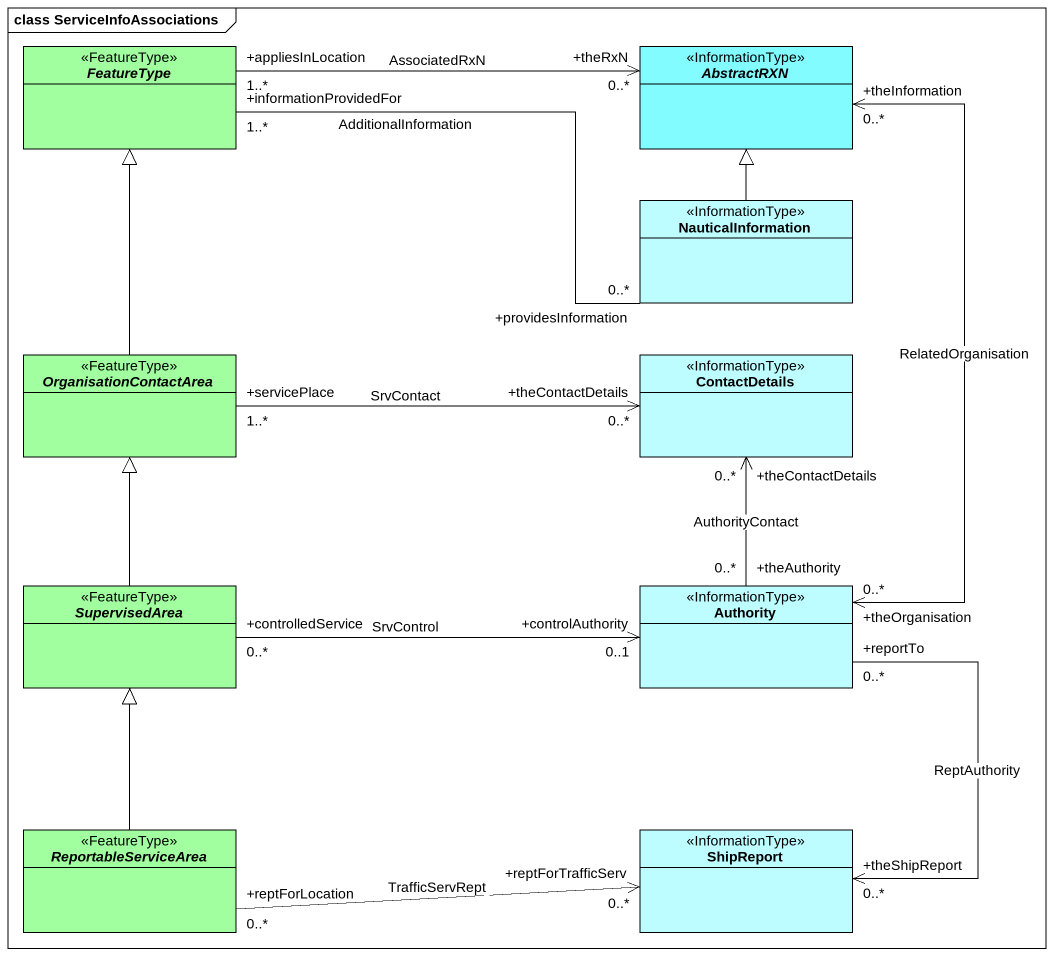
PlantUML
@startuml
mainframe class ServiceInfoAssociations
hide circle
hide empty members
abstract class FeatureType <<FeatureType>> #A1FFA0
abstract class AbstractRXN <<InformationType>> #82FCFF
class NauticalInformation <<InformationType>> #BEFDFF
abstract class OrganisationContactArea <<FeatureType>> #A1FFA0
class ContactDetails <<InformationType>> #BEFDFF
abstract class SupervisedArea <<FeatureType>> #A1FFA0
class Authority <<InformationType>> #BEFDFF
abstract class ReportableServiceArea <<FeatureType>> #A1FFA0
class ShipReport <<InformationType>> #BEFDFF
FeatureType "+appliesInLocation\n1..*" -right-> "+theRxN\n0..*" AbstractRXN : AssociatedRxN
FeatureType "+informationProvidedFor\n1..*" -right- "+providesInformation\n0..*" NauticalInformation : AdditionalInformation
NauticalInformation -up-|> AbstractRXN
OrganisationContactArea -up-|> FeatureType
OrganisationContactArea "+servicePlace\n1..*" -right-> "+theContactDetails\n0..*" ContactDetails : SrvContact
SupervisedArea -up-|> OrganisationContactArea
SupervisedArea "+controlledService\n0..*" -right-> "+controlAuthority\n0..1" Authority : SrvControl
Authority "+theOrganisation\n0..*" <-up-> "+theInformation\n0..*" AbstractRXN : RelatedOrganisation
Authority "+theAuthority\n0..*" -up-> "+theContactDetails\n0..*" ContactDetails : AuthorityContact
Authority "+reportTo\n0..*" --> "+theShipReport\n0..*" ShipReport : ReptAuthority
ReportableServiceArea -up-|> SupervisedArea
ReportableServiceArea "+reptForLocation\n0..*" -right-> "+reptForTrafficServ\n0..*" ShipReport : TrafficServRept
@enduml
